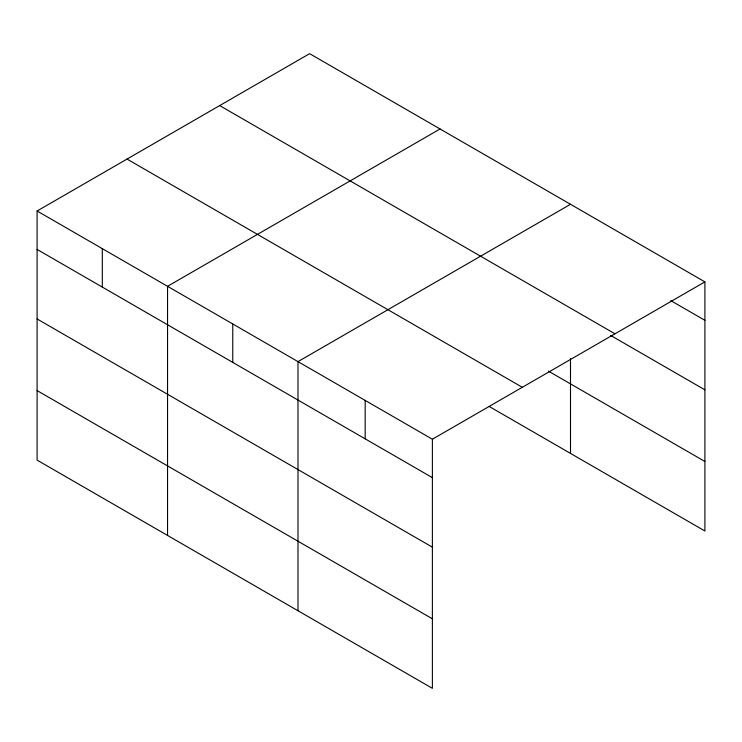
<?xml version="1.0" encoding="UTF-8"?>
<svg xmlns="http://www.w3.org/2000/svg" width="742" height="742" viewBox="0 0 742 742"><rect width="100%" height="100%" fill="white"/><g stroke="black" fill="none" stroke-linecap="round" stroke-linejoin="round"><path stroke-width="1.11" d="M37.1 210.997L432.382 439.218L432.382 688.335L37.1 460.123L37.1 210.997L309.618 53.665L704.9 281.877L704.9 531.003L489.228 406.486M440.062 128.978L167.544 286.31L167.544 535.427M570.505 204.291L297.987 361.623L297.987 610.74M432.382 439.218L704.9 281.877M670.796 300.621L704.9 320.312M219.688 105.587L614.97 333.798M610.62 335.412L704.9 389.838M548.431 371.139L704.9 461.478M127.03 159.076L522.312 387.296M37.1 249.433L432.382 477.644M37.1 318.958L432.382 547.169M37.1 390.589L432.382 618.809M570.505 358.46L570.505 453.408M365.185 400.42L365.185 438.847M232.765 323.966L232.765 362.393M102.322 248.653L102.322 287.089"/></g></svg>
